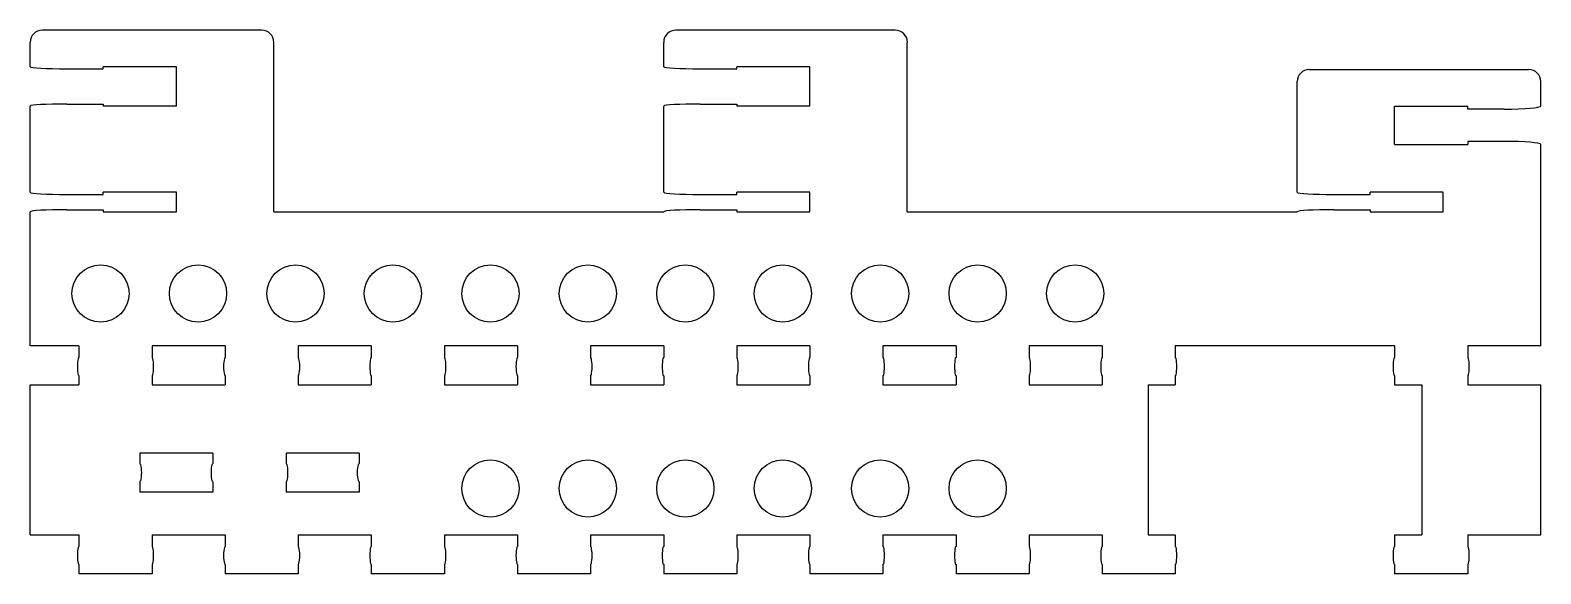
# Model space of a CAD drawing. Extents: x 0.24 to 5.13, y 6.61 to 8.37.
import ezdxf

# ---------------------------------------------------------------- set-up
doc = ezdxf.new("R2010")
doc.units = 0
doc.header["$LTSCALE"] = 0.5
doc.header["$MEASUREMENT"] = 0
doc.layers.add('VISIBLE', color=1, linetype='CONTINUOUS')

msp = doc.modelspace()

# ---------------------------------------------------------------- linework, layer by layer
at = {"layer": 'VISIBLE'}
for p, q in [((0.9921, 8.3704), (0.2835, 8.3704)), ((3.0394, 8.3704), (2.3307, 8.3704)), ((0.2441, 8.2523), (0.2441, 8.3311)), ((1.0315, 7.7838), (1.0315, 8.3311)), ((2.2913, 8.2523), (2.2913, 8.3311)), ((3.0787, 7.7838), (3.0787, 8.3311)), ((0.7165, 8.2523), (0.4803, 8.2523)), ((0.4803, 8.2458), (0.4803, 8.2523)), ((0.7165, 8.1256), (0.7165, 8.2523)), ((2.7638, 8.2523), (2.5276, 8.2523)), ((2.5276, 8.2458), (2.5276, 8.2523)), ((2.7638, 8.1256), (2.7638, 8.2523)), ((0.3622, 8.2458), (0.4803, 8.2458)), ((2.4094, 8.2458), (2.5276, 8.2458)), ((4.3386, 7.8468), (4.3386, 8.2043)), ((4.378, 8.2437), (5.0866, 8.2437)), ((5.126, 8.1256), (5.126, 8.2043)), ((0.2441, 7.8468), (0.2441, 8.1256)), ((0.3622, 8.1321), (0.4803, 8.1321)), ((0.4803, 8.1321), (0.4803, 8.1256)), ((0.7165, 8.1256), (0.4803, 8.1256)), ((2.2913, 7.8468), (2.2913, 8.1256)), ((2.4094, 8.1321), (2.5276, 8.1321)), ((2.5276, 8.1321), (2.5276, 8.1256)), ((2.7638, 8.1256), (2.5276, 8.1256)), ((4.6535, 8.1256), (4.8898, 8.1256)), ((4.6535, 8.0015), (4.6535, 8.1256)), ((4.8898, 8.1157), (4.8898, 8.1256)), ((5.0079, 8.1157), (4.8898, 8.1157)), ((4.8898, 8.0114), (4.8898, 8.0015)), ((5.0079, 8.0114), (4.8898, 8.0114)), ((4.6535, 8.0015), (4.8898, 8.0015)), ((5.126, 7.3508), (5.126, 8.0015)), ((0.3622, 7.8399), (0.4803, 7.8399)), ((0.7165, 7.8468), (0.4803, 7.8468)), ((0.4803, 7.8399), (0.4803, 7.8468)), ((0.7165, 7.7838), (0.7165, 7.8468)), ((2.4094, 7.8399), (2.5276, 7.8399)), ((2.7638, 7.8468), (2.5276, 7.8468)), ((2.5276, 7.8399), (2.5276, 7.8468)), ((2.7638, 7.7838), (2.7638, 7.8468)), ((4.4567, 7.8399), (4.5748, 7.8399)), ((4.811, 7.8468), (4.5748, 7.8468)), ((4.5748, 7.8399), (4.5748, 7.8468)), ((4.811, 7.7838), (4.811, 7.8468)), ((0.2441, 7.3508), (0.2441, 7.7838)), ((0.3622, 7.7907), (0.4803, 7.7907)), ((0.4803, 7.7907), (0.4803, 7.7838)), ((0.4803, 7.7838), (0.7165, 7.7838)), ((1.0315, 7.7838), (2.2913, 7.7838)), ((2.4094, 7.7907), (2.5276, 7.7907)), ((2.5276, 7.7907), (2.5276, 7.7838)), ((2.5276, 7.7838), (2.7638, 7.7838)), ((3.0787, 7.7838), (4.3386, 7.7838)), ((4.4567, 7.7907), (4.5748, 7.7907)), ((4.5748, 7.7907), (4.5748, 7.7838)), ((4.5748, 7.7838), (4.811, 7.7838)), ((0.4016, 7.3508), (0.2441, 7.3508)), ((0.4016, 7.3508), (0.4016, 7.3134)), ((0.6378, 7.3508), (0.6378, 7.3134)), ((0.874, 7.3508), (0.6378, 7.3508)), ((0.874, 7.3508), (0.874, 7.3134)), ((1.1102, 7.3508), (1.1102, 7.3134)), ((1.3465, 7.3508), (1.1102, 7.3508)), ((1.3465, 7.3508), (1.3465, 7.3134)), ((1.5827, 7.3508), (1.5827, 7.3134)), ((1.8189, 7.3508), (1.5827, 7.3508)), ((1.8189, 7.3508), (1.8189, 7.3134)), ((2.0551, 7.3508), (2.0551, 7.3134)), ((2.2913, 7.3508), (2.0551, 7.3508)), ((2.2913, 7.3508), (2.2913, 7.3134)), ((2.5276, 7.3508), (2.5276, 7.3134)), ((2.7638, 7.3508), (2.5276, 7.3508)), ((2.7638, 7.3508), (2.7638, 7.3134)), ((3, 7.3508), (3, 7.3134)), ((3.2362, 7.3508), (3, 7.3508)), ((3.2362, 7.3508), (3.2362, 7.3134)), ((3.4724, 7.3508), (3.4724, 7.3134)), ((3.7087, 7.3508), (3.4724, 7.3508)), ((3.7087, 7.3508), (3.7087, 7.3134)), ((4.6535, 7.3508), (3.9449, 7.3508)), ((3.9449, 7.3508), (3.9449, 7.3134)), ((4.6535, 7.3508), (4.6535, 7.3134)), ((5.126, 7.3508), (4.8898, 7.3508)), ((4.8898, 7.3508), (4.8898, 7.3134)), ((0.4016, 7.2543), (0.4016, 7.2248)), ((0.6378, 7.2543), (0.6378, 7.2248)), ((0.874, 7.2543), (0.874, 7.2248)), ((1.1102, 7.2543), (1.1102, 7.2248)), ((1.3465, 7.2543), (1.3465, 7.2248)), ((1.5827, 7.2543), (1.5827, 7.2248)), ((1.8189, 7.2543), (1.8189, 7.2248)), ((2.0551, 7.2543), (2.0551, 7.2248)), ((2.2913, 7.2543), (2.2913, 7.2248)), ((2.5276, 7.2543), (2.5276, 7.2248)), ((2.7638, 7.2543), (2.7638, 7.2248)), ((3, 7.2543), (3, 7.2248)), ((3.2362, 7.2543), (3.2362, 7.2248)), ((3.4724, 7.2543), (3.4724, 7.2248)), ((3.7087, 7.2543), (3.7087, 7.2248)), ((3.9449, 7.2543), (3.9449, 7.2248)), ((4.6535, 7.2543), (4.6535, 7.2248)), ((4.8898, 7.2543), (4.8898, 7.2248)), ((0.2441, 6.7405), (0.2441, 7.2248)), ((0.2441, 7.2248), (0.4016, 7.2248)), ((0.6378, 7.2248), (0.874, 7.2248)), ((1.1102, 7.2248), (1.3465, 7.2248)), ((1.5827, 7.2248), (1.8189, 7.2248)), ((2.0551, 7.2248), (2.2913, 7.2248)), ((2.5276, 7.2248), (2.7638, 7.2248)), ((3, 7.2248), (3.2362, 7.2248)), ((3.4724, 7.2248), (3.7087, 7.2248)), ((3.8573, 7.2248), (3.9449, 7.2248)), ((3.8573, 7.2248), (3.8573, 6.7405)), ((4.6535, 7.2248), (4.7411, 7.2248)), ((4.7411, 7.2248), (4.7411, 6.7405)), ((4.8898, 7.2248), (5.126, 7.2248)), ((5.126, 6.7405), (5.126, 7.2248)), ((0.8346, 7.0043), (0.5984, 7.0043)), ((0.5984, 7.0043), (0.5984, 6.9708)), ((0.8346, 7.0043), (0.8346, 6.9708)), ((1.0709, 7.0043), (1.0709, 6.9708)), ((1.3071, 7.0043), (1.0709, 7.0043)), ((1.3071, 7.0043), (1.3071, 6.9708)), ((0.5984, 6.9118), (0.5984, 6.8783)), ((0.8346, 6.9118), (0.8346, 6.8783)), ((1.0709, 6.9118), (1.0709, 6.8783)), ((1.3071, 6.9118), (1.3071, 6.8783)), ((0.8346, 6.8783), (0.5984, 6.8783)), ((1.3071, 6.8783), (1.0709, 6.8783)), ((0.2441, 6.7405), (0.4016, 6.7405)), ((0.4016, 6.7405), (0.4016, 6.7031)), ((0.6378, 6.7405), (0.874, 6.7405)), ((0.6378, 6.7405), (0.6378, 6.7031)), ((0.874, 6.7405), (0.874, 6.7031)), ((1.1102, 6.7405), (1.3465, 6.7405)), ((1.1102, 6.7405), (1.1102, 6.7031)), ((1.3465, 6.7405), (1.3465, 6.7031)), ((1.5827, 6.7405), (1.8189, 6.7405)), ((1.5827, 6.7405), (1.5827, 6.7031)), ((1.8189, 6.7405), (1.8189, 6.7031)), ((2.0551, 6.7405), (2.2913, 6.7405)), ((2.0551, 6.7405), (2.0551, 6.7031)), ((2.2913, 6.7405), (2.2913, 6.7031)), ((2.5276, 6.7405), (2.7638, 6.7405)), ((2.5276, 6.7405), (2.5276, 6.7031)), ((2.7638, 6.7405), (2.7638, 6.7031)), ((3, 6.7405), (3.2362, 6.7405)), ((3, 6.7405), (3, 6.7031)), ((3.2362, 6.7405), (3.2362, 6.7031)), ((3.4724, 6.7405), (3.7087, 6.7405)), ((3.4724, 6.7405), (3.4724, 6.7031)), ((3.7087, 6.7405), (3.7087, 6.7031)), ((3.8573, 6.7405), (3.9449, 6.7405)), ((3.9449, 6.7405), (3.9449, 6.7031)), ((4.6535, 6.7405), (4.6535, 6.7031)), ((4.6535, 6.7405), (4.7411, 6.7405)), ((4.8898, 6.7405), (5.126, 6.7405)), ((4.8898, 6.7405), (4.8898, 6.7031)), ((0.4016, 6.6441), (0.4016, 6.6145)), ((0.6378, 6.6441), (0.6378, 6.6145)), ((0.874, 6.6441), (0.874, 6.6145)), ((1.1102, 6.6441), (1.1102, 6.6145)), ((1.3465, 6.6441), (1.3465, 6.6145)), ((1.5827, 6.6441), (1.5827, 6.6145)), ((1.8189, 6.6441), (1.8189, 6.6145)), ((2.0551, 6.6441), (2.0551, 6.6145)), ((2.2913, 6.6441), (2.2913, 6.6145)), ((2.5276, 6.6441), (2.5276, 6.6145)), ((2.7638, 6.6441), (2.7638, 6.6145)), ((3, 6.6441), (3, 6.6145)), ((3.2362, 6.6441), (3.2362, 6.6145)), ((3.4724, 6.6441), (3.4724, 6.6145)), ((3.7087, 6.6441), (3.7087, 6.6145)), ((3.9449, 6.6441), (3.9449, 6.6145)), ((4.6535, 6.6441), (4.6535, 6.6145)), ((4.8898, 6.6441), (4.8898, 6.6145)), ((0.6378, 6.6145), (0.4016, 6.6145)), ((1.1102, 6.6145), (0.874, 6.6145)), ((1.5827, 6.6145), (1.3465, 6.6145)), ((2.0551, 6.6145), (1.8189, 6.6145)), ((2.5276, 6.6145), (2.2913, 6.6145)), ((3, 6.6145), (2.7638, 6.6145)), ((3.4724, 6.6145), (3.2362, 6.6145)), ((3.9449, 6.6145), (3.7087, 6.6145)), ((4.8898, 6.6145), (4.6535, 6.6145))]:
    msp.add_line(p, q, dxfattribs=at)
for centre in [(0.4715, 7.52), (0.7864, 7.52), (1.1014, 7.52), (1.4163, 7.52), (1.7313, 7.52), (2.0463, 7.52), (2.3612, 7.52), (2.6762, 7.52), (2.9911, 7.52), (3.3061, 7.52), (3.6211, 7.52), (1.7313, 6.8901), (2.0463, 6.8901), (2.3612, 6.8901), (2.6762, 6.8901), (2.9911, 6.8901), (3.3061, 6.8901)]:
    msp.add_circle(centre, 0.0925, dxfattribs=at)
for centre, start, end in [((0.2835, 8.3311), 90, 180), ((0.9921, 8.3311), 0, 90), ((2.3307, 8.3311), 90, 180), ((3.0394, 8.3311), 0, 90), ((4.378, 8.2043), 90, 180), ((5.0866, 8.2043), 0, 90)]:
    msp.add_arc(centre, 0.0394, start, end, dxfattribs=at)
for centre, major_axis, ratio, start_param, end_param in [((0.3622, 8.2523), (0.1181, 0), 0.055, 3.141593, 4.712389), ((2.4094, 8.2523), (0.1181, 0), 0.055, 3.141593, 4.712389), ((0.3622, 8.1256), (-0.1181, 0), 0.055, 4.712389, 6.283185), ((2.4094, 8.1256), (-0.1181, 0), 0.055, 4.712389, 6.283185), ((5.0079, 8.1256), (0.1181, 0), 0.083333, 4.712389, 6.283185), ((5.0079, 8.0015), (-0.1181, 0), 0.083333, 3.141593, 4.712389), ((0.3622, 7.8468), (0.1181, 0), 0.058333, 3.141593, 4.712389), ((2.4094, 7.8468), (0.1181, 0), 0.058333, 3.141593, 4.712389), ((4.4567, 7.8468), (0.1181, 0), 0.058333, 3.141593, 4.712389), ((0.3622, 7.7838), (-0.1181, 0), 0.058333, 4.712389, 6.283185), ((2.4094, 7.7838), (-0.1181, 0), 0.058333, 4.712389, 6.283185), ((4.4567, 7.7838), (-0.1181, 0), 0.058333, 4.712389, 6.283185), ((0.4016, 7.2838), (0, 0.0295), 0.166667, 0, 3.141593), ((0.6378, 7.2838), (0, -0.0295), 0.166667, 0, 3.141593), ((0.874, 7.2838), (0, 0.0295), 0.166667, 0, 3.141593), ((1.1102, 7.2838), (0, -0.0295), 0.166667, 0, 3.141593), ((1.3465, 7.2838), (0, 0.0295), 0.166667, 0, 3.141593), ((1.5827, 7.2838), (0, -0.0295), 0.166667, 0, 3.141593), ((1.8189, 7.2838), (0, 0.0295), 0.166667, 0, 3.141593), ((2.0551, 7.2838), (0, -0.0295), 0.166667, 0, 3.141593), ((2.2913, 7.2838), (0, 0.0295), 0.166667, 0, 3.141593), ((2.5276, 7.2838), (0, -0.0295), 0.166667, 0, 3.141593), ((2.7638, 7.2838), (0, 0.0295), 0.166667, 0, 3.141593), ((3, 7.2838), (0, -0.0295), 0.166667, 0, 3.141593), ((3.2362, 7.2838), (0, 0.0295), 0.166667, 0, 3.141593), ((3.4724, 7.2838), (0, -0.0295), 0.166667, 0, 3.141593), ((3.7087, 7.2838), (0, 0.0295), 0.166667, 0, 3.141593), ((3.9449, 7.2838), (0, -0.0295), 0.166667, 0, 3.141593), ((4.6535, 7.2838), (0, 0.0295), 0.166667, 0, 3.141593), ((4.8898, 7.2838), (0, -0.0295), 0.166667, 0, 3.141593), ((0.4016, 6.6736), (0, 0.0295), 0.166667, 0, 3.141593), ((0.6378, 6.6736), (0, -0.0295), 0.166667, 0, 3.141593), ((0.874, 6.6736), (0, 0.0295), 0.166667, 0, 3.141593), ((1.1102, 6.6736), (0, -0.0295), 0.166667, 0, 3.141593), ((1.3465, 6.6736), (0, 0.0295), 0.166667, 0, 3.141593), ((1.5827, 6.6736), (0, -0.0295), 0.166667, 0, 3.141593), ((1.8189, 6.6736), (0, 0.0295), 0.166667, 0, 3.141593), ((2.0551, 6.6736), (0, -0.0295), 0.166667, 0, 3.141593), ((2.2913, 6.6736), (0, 0.0295), 0.166667, 0, 3.141593), ((2.5276, 6.6736), (0, -0.0295), 0.166667, 0, 3.141593), ((2.7638, 6.6736), (0, 0.0295), 0.166667, 0, 3.141593), ((3, 6.6736), (0, -0.0295), 0.166667, 0, 3.141593), ((3.2362, 6.6736), (0, 0.0295), 0.166667, 0, 3.141593), ((3.4724, 6.6736), (0, -0.0295), 0.166667, 0, 3.141593), ((3.7087, 6.6736), (0, 0.0295), 0.166667, 0, 3.141593), ((3.9449, 6.6736), (0, -0.0295), 0.166667, 0, 3.141593), ((4.6535, 6.6736), (0, 0.0295), 0.166667, 0, 3.141593), ((4.8898, 6.6736), (0, -0.0295), 0.166667, 0, 3.141593)]:
    msp.add_ellipse(centre, major_axis=major_axis, ratio=ratio, start_param=start_param, end_param=end_param, dxfattribs=at)
at = {"layer": 'VISIBLE', "extrusion": (0, 0, -1)}
for centre, major_axis in [((0.5984, 6.9413), (0, 0.0295)), ((0.8346, 6.9413), (0, -0.0295)), ((1.0709, 6.9413), (0, 0.0295)), ((1.3071, 6.9413), (0, -0.0295))]:
    msp.add_ellipse(centre, major_axis=major_axis, ratio=0.166667, start_param=0, end_param=3.141593, dxfattribs=at)

doc.saveas('drawing.dxf')
